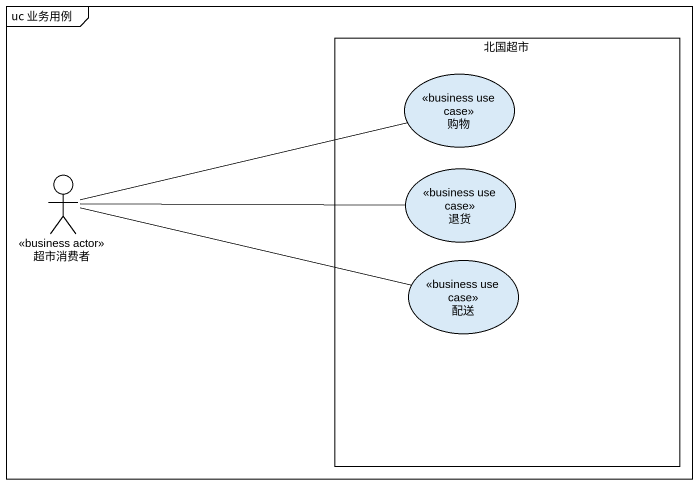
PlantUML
@startuml
mainframe uc 业务用例
rectangle 北国超市 {
  usecase 购物 <<business use case>>
  usecase 退货 <<business use case>>
  usecase 配送 <<business use case>>
}
actor 超市消费者 <<business actor>>
超市消费者 -right- 购物
超市消费者 -right- 退货
超市消费者 -right- 配送
@enduml
